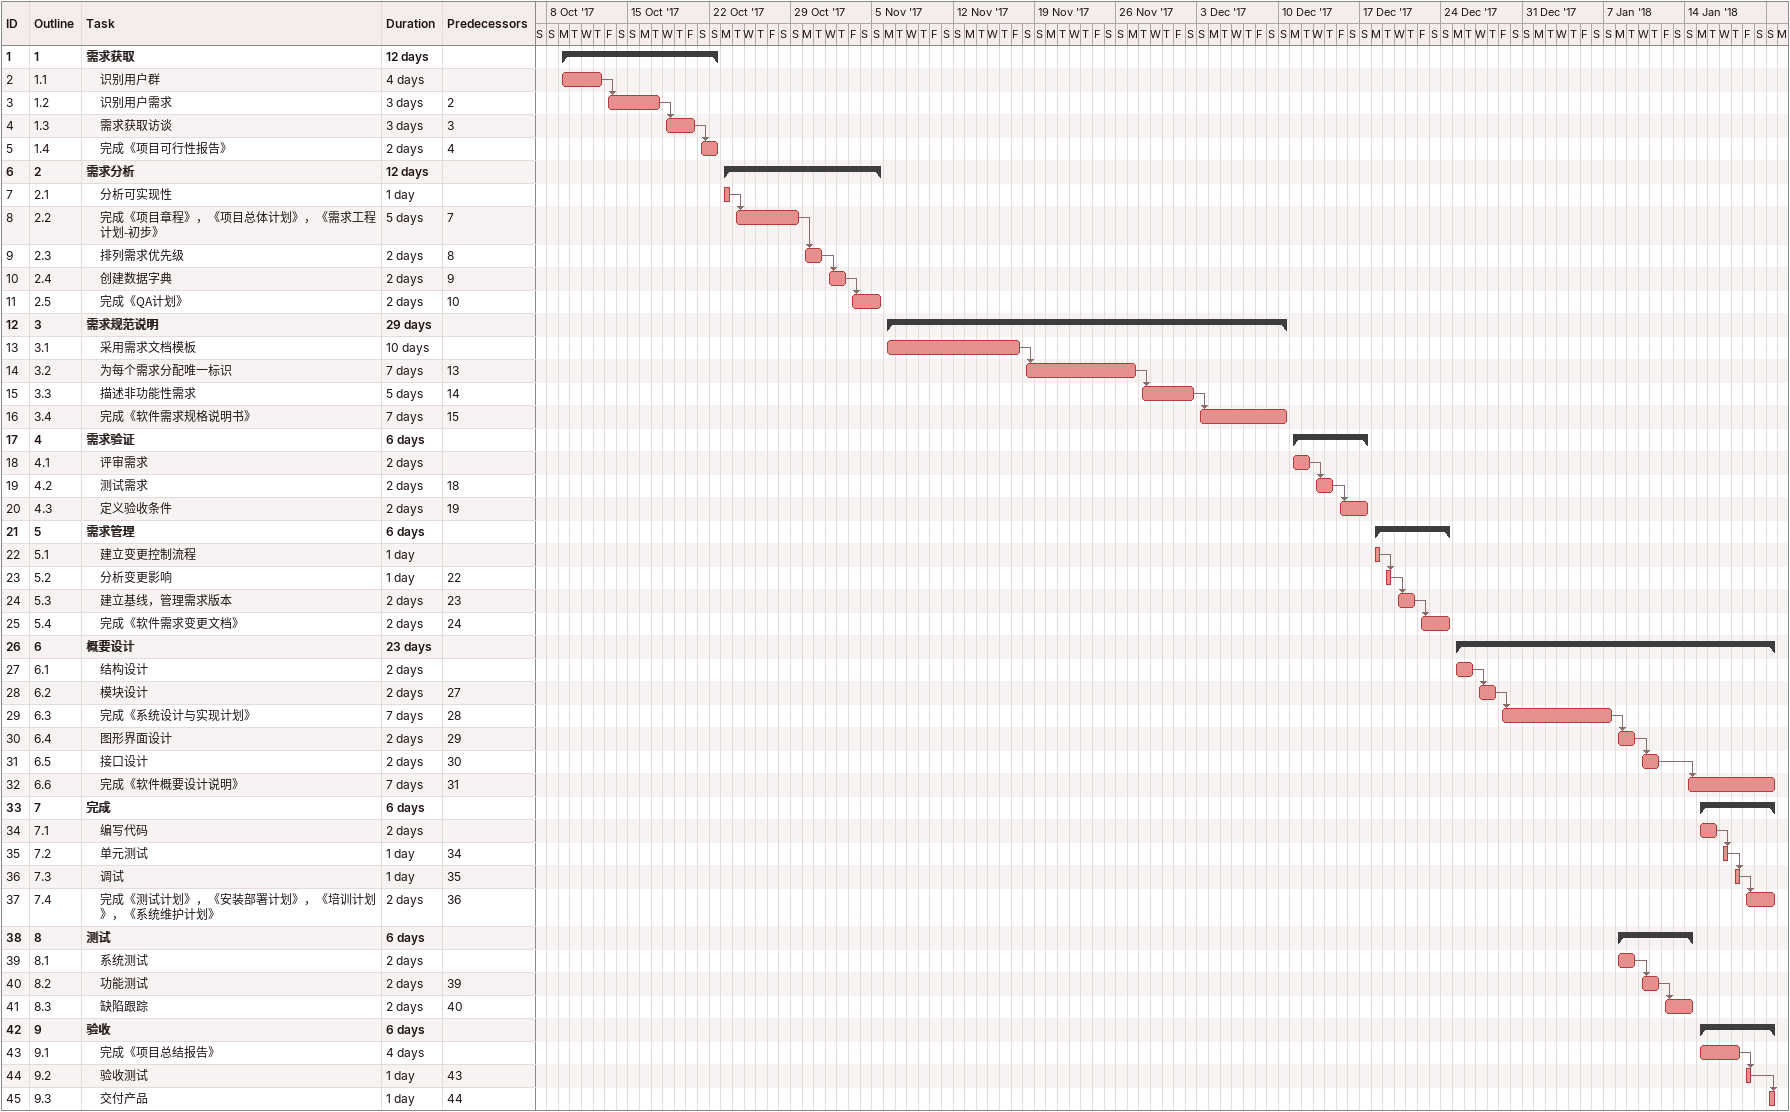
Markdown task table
| ID | WBS | Task | Duration | Start | Finish | Predecessors |
|---|---|---|---|---|---|---|
| 1 | 1 | **需求获取** | 12d | 2017-10-09 | 2017-10-22 |  |
| 2 | 1.1 | 识别用户群 | 4d | 2017-10-09 | 2017-10-12 |  |
| 3 | 1.2 | 识别用户需求 | 3d | 2017-10-13 | 2017-10-17 | 2 |
| 4 | 1.3 | 需求获取访谈 | 3d | 2017-10-18 | 2017-10-20 | 3 |
| 5 | 1.4 | 完成《项目可行性报告》 | 2d | 2017-10-21 | 2017-10-22 | 4 |
| 6 | 2 | **需求分析** | 12d | 2017-10-23 | 2017-11-05 |  |
| 7 | 2.1 | 分析可实现性 | 1d | 2017-10-23 | 2017-10-23 |  |
| 8 | 2.2 | 完成《项目章程》，《项目总体计划》，《需求工程计划-初步》 | 5d | 2017-10-24 | 2017-10-29 | 7 |
| 9 | 2.3 | 排列需求优先级 | 2d | 2017-10-30 | 2017-10-31 | 8 |
| 10 | 2.4 | 创建数据字典 | 2d | 2017-11-01 | 2017-11-02 | 9 |
| 11 | 2.5 | 完成《QA计划》 | 2d | 2017-11-03 | 2017-11-05 | 10 |
| 12 | 3 | **需求规范说明** | 29d | 2017-11-06 | 2017-12-10 |  |
| 13 | 3.1 | 采用需求文档模板 | 10d | 2017-11-06 | 2017-11-17 |  |
| 14 | 3.2 | 为每个需求分配唯一标识 | 7d | 2017-11-18 | 2017-11-27 | 13 |
| 15 | 3.3 | 描述非功能性需求 | 5d | 2017-11-28 | 2017-12-02 | 14 |
| 16 | 3.4 | 完成《软件需求规格说明书》 | 7d | 2017-12-03 | 2017-12-10 | 15 |
| 17 | 4 | **需求验证** | 6d | 2017-12-11 | 2017-12-17 |  |
| 18 | 4.1 | 评审需求 | 2d | 2017-12-11 | 2017-12-12 |  |
| 19 | 4.2 | 测试需求 | 2d | 2017-12-13 | 2017-12-14 | 18 |
| 20 | 4.3 | 定义验收条件 | 2d | 2017-12-15 | 2017-12-17 | 19 |
| 21 | 5 | **需求管理** | 6d | 2017-12-18 | 2017-12-24 |  |
| 22 | 5.1 | 建立变更控制流程 | 1d | 2017-12-18 | 2017-12-18 |  |
| 23 | 5.2 | 分析变更影响 | 1d | 2017-12-19 | 2017-12-19 | 22 |
| 24 | 5.3 | 建立基线，管理需求版本 | 2d | 2017-12-20 | 2017-12-21 | 23 |
| 25 | 5.4 | 完成《软件需求变更文档》 | 2d | 2017-12-22 | 2017-12-24 | 24 |
| 26 | 6 | **概要设计** | 23d | 2017-12-25 | 2018-01-21 |  |
| 27 | 6.1 | 结构设计 | 2d | 2017-12-25 | 2017-12-26 |  |
| 28 | 6.2 | 模块设计 | 2d | 2017-12-27 | 2017-12-28 | 27 |
| 29 | 6.3 | 完成《系统设计与实现计划》 | 7d | 2017-12-29 | 2018-01-07 | 28 |
| 30 | 6.4 | 图形界面设计 | 2d | 2018-01-08 | 2018-01-09 | 29 |
| 31 | 6.5 | 接口设计 | 2d | 2018-01-10 | 2018-01-11 | 30 |
| 32 | 6.6 | 完成《软件概要设计说明》 | 7d | 2018-01-14 | 2018-01-21 | 31 |
| 33 | 7 | **完成** | 6d | 2018-01-15 | 2018-01-21 |  |
| 34 | 7.1 | 编写代码 | 2d | 2018-01-15 | 2018-01-16 |  |
| 35 | 7.2 | 单元测试 | 1d | 2018-01-17 | 2018-01-17 | 34 |
| 36 | 7.3 | 调试 | 1d | 2018-01-18 | 2018-01-18 | 35 |
| 37 | 7.4 | 完成《测试计划》，《安装部署计划》，《培训计划》，《系统维护计划》 | 2d | 2018-01-19 | 2018-01-21 | 36 |
| 38 | 8 | **测试** | 6d | 2018-01-08 | 2018-01-14 |  |
| 39 | 8.1 | 系统测试 | 2d | 2018-01-08 | 2018-01-09 |  |
| 40 | 8.2 | 功能测试 | 2d | 2018-01-10 | 2018-01-11 | 39 |
| 41 | 8.3 | 缺陷跟踪 | 2d | 2018-01-12 | 2018-01-14 | 40 |
| 42 | 9 | **验收** | 6d | 2018-01-15 | 2018-01-21 |  |
| 43 | 9.1 | 完成《项目总结报告》 | 4d | 2018-01-15 | 2018-01-18 |  |
| 44 | 9.2 | 验收测试 | 1d | 2018-01-19 | 2018-01-19 | 43 |
| 45 | 9.3 | 交付产品 | 1d | 2018-01-21 | 2018-01-21 | 44 |
